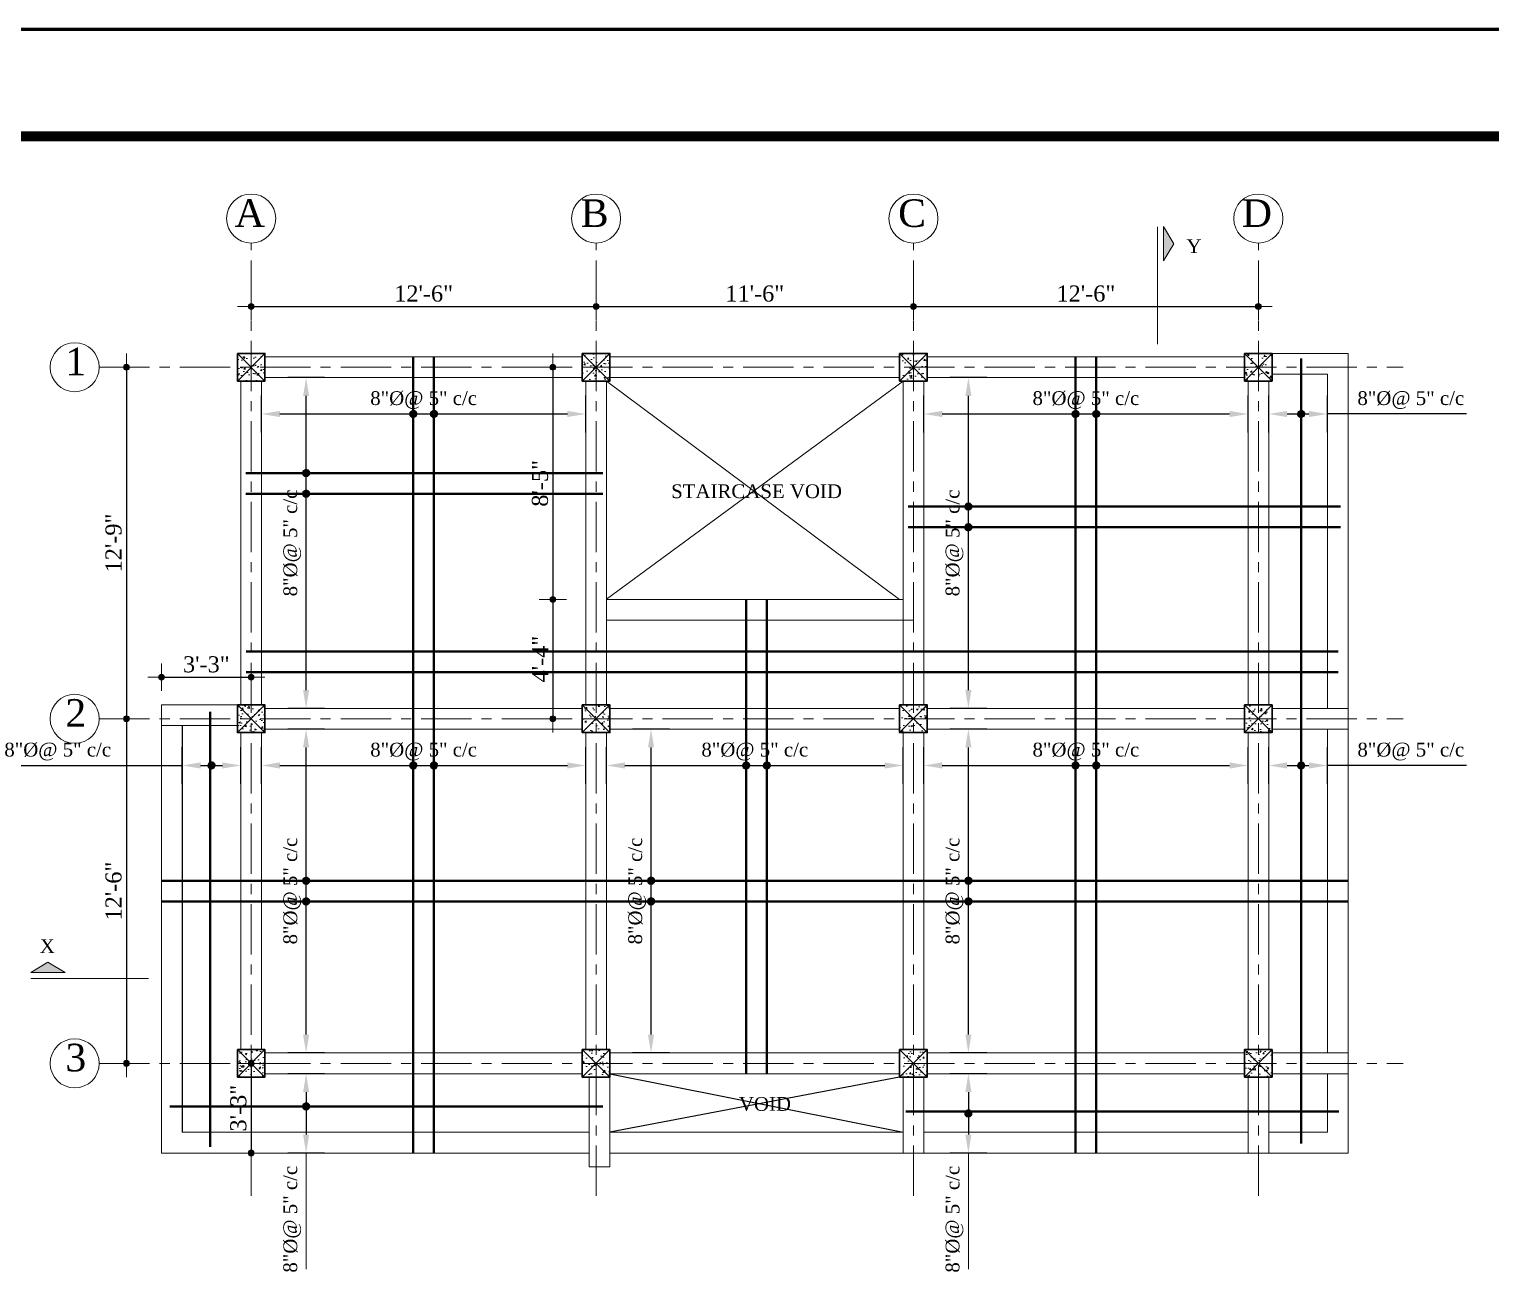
# Model space of a CAD drawing. Header units: inches. Extents: x 897 to 49934, y -34925 to -18564.
# Drawn here: x 25867 to 26502, y -23893 to -23348 of the extents above; entities that cross this region are included whole.
import ezdxf

# ---------------------------------------------------------------- set-up
doc = ezdxf.new("R2010")
doc.units = ezdxf.units.IN
doc.header["$LTSCALE"] = 35
doc.header["$MEASUREMENT"] = 0
doc.header["$PDMODE"] = 34
doc.linetypes.add('CENTERX2', pattern=[4, 2.5, -0.5, 0.5, -0.5])
doc.linetypes.add('DASHDOTX2', pattern=[2, 1, -0.5, 0, -0.5])
for name, color, linetype, lineweight in [('SES- Door&Window', 21, 'Continuous', 15), ('SES-CENTRE', 8, 'DASHDOTX2', 13), ('SES-DIMENSION', 142, 'Continuous', 13), ('SES-Excavation Line', 1, 'Continuous', 30), ('SES-HACTH', 8, 'Continuous', 13), ('SES-REBARS', 1, 'Continuous', 40), ('SES-SHEETS', 7, 'Continuous', 60), ('SES-SLAB OUTLINE', 4, 'Continuous', 18), ('SES-Staircase', 134, 'Continuous', 13), ('SES-TEXT', 3, 'Continuous', 20), ('SES-Wall Plan', 6, 'Continuous', 30)]:
    doc.layers.add(name, color=color, linetype=linetype, lineweight=lineweight)
doc.styles.add('7 INCH', font='times.ttf', dxfattribs={"height": 7})
doc.styles.add('SES-ARAIL', font='times.ttf', dxfattribs={"height": 6})
doc.dimstyles.new('1.8 str', dxfattribs={"dimscale": 0, "dimtxt": 6, "dimasz": 1, "dimexe": 2, "dimexo": 9, "dimgap": 2, "dimtad": 1, "dimdec": 0, "dimzin": 3, "dimdsep": 46, "dimlunit": 4, "dimtxsty": 'SES-ARAIL', "dimblk": 'DIM', "dimcen": 3, "dimdle": 3, "dimse1": 1, "dimse2": 1, "dimclrd": 256, "dimclre": 256, "dimclrt": 7, "dimadec": 1, "dimazin": 2, "dimtfac": 1, "dimtdec": 0, "dimtofl": 0, "dimtmove": 2, "dimatfit": 3, "dimldrblk": 'DSAFSADF', "dimfxl": 2, "dimfrac": 2, "dimtolj": 2, "dimtzin": 0, "dimarcsym": 0})
doc.dimstyles.new('7 INCH', dxfattribs={"dimscale": 0, "dimtxt": 7, "dimasz": 1, "dimexe": 2, "dimexo": 9, "dimgap": 2, "dimtad": 1, "dimdec": 0, "dimzin": 3, "dimdsep": 46, "dimlunit": 4, "dimtxsty": '7 INCH', "dimblk": 'DIM', "dimcen": 3, "dimdle": 3, "dimse1": 1, "dimse2": 1, "dimclrd": 256, "dimclre": 256, "dimclrt": 7, "dimadec": 1, "dimazin": 2, "dimtfac": 1, "dimtdec": 0, "dimtix": 1, "dimtofl": 0, "dimtmove": 2, "dimatfit": 3, "dimldrblk": 'ARW', "dimfxl": 2, "dimfrac": 2, "dimtolj": 2, "dimtzin": 0, "dimarcsym": 0})

# ---------------------------------------------------------------- blocks, each defined once
blk = doc.blocks.new('s1')
at = {"layer": 'SES-SHEETS', "color": 8}
blk.add_lwpolyline([(14202.23, -12888.64), (17370.23, -12888.64), (17370.23, -15126.64), (14202.23, -15126.64)], close=True, dxfattribs=at)
at = {"layer": 'SES-SHEETS'}
for points in [[(14295.23, -12933.64), (17325.23, -12933.64), (17325.23, -15081.64), (14295.23, -15081.64)], [(14296.23, -12934.64), (17324.23, -12934.64), (17324.23, -15080.64), (14296.23, -15080.64)], [(14297.23, -12935.64), (17323.23, -12935.64), (17323.23, -15079.64), (14297.23, -15079.64)], [(14298.23, -12936.64), (17322.23, -12936.64), (17322.23, -15078.64), (14298.23, -15078.64)]]:
    blk.add_lwpolyline(points, close=True, dxfattribs=at)
blk = doc.blocks.new('c11')
at = {"layer": 'SES-HACTH', "linetype": 'ByBlock'}
h = blk.add_hatch(dxfattribs=at)
h.set_pattern_fill('AR-CONC', color=256)
h.set_pattern_definition([(50, (-20422.33, 19414.4167), (7.1726018, -0.6275213), [0.75, -8.25]), (355, (-20422.33, 19414.417), (-1.3875133, 7.5219213), [0.6, -6.6]), (100.451444, (-20421.732, 19414.3644), (5.7850885, 6.8943999), [0.637402, -7.0114211]), (46.1842, (-20422.33, 19416.417), (10.6724133, -1.6551928), [1.125, -12.375]), (96.635635, (-20421.441, 19416.279), (9.3466195, 9.741186), [0.9561034, -10.5171376]), (351.184164, (-20422.33, 19416.417), (9.3466195, 9.741186), [0.9, -9.9]), (21, (-20421.33, 19415.9167), (5.9690705, -4.0261889), [0.75, -8.25]), (326, (-20421.33, 19415.917), (2.4331533, 7.2515005), [0.6, -6.6]), (71.451445, (-20420.8325, 19415.581), (8.4022238, 3.2253115), [0.6374019, -7.0114211]), (37.5, (-20422.33, 19414.4167), (0.12159855, 3.32893854), [0, -6.52, 0, -6.7, 0, -6.625]), (7.5, (-20422.33, 19414.4167), (2.63069537, 3.9441171), [0, -3.82, 0, -6.37, 0, -2.525]), (327.5, (-20424.56, 19414.4167), (5.33822436, -0.22554872), [0, -2.5, 0, -7.8, 0, -10.35]), (317.5, (-20425.56, 19414.4167), (5.8318617, 1.0010498), [0, -3.25, 0, -5.18, 0, -7.35])])
h.paths.add_polyline_path([(-6, 6), (-6, -6), (6, -6), (6, 6)])
for p, q in [((-6, 6), (6, -6)), ((6, 6), (-6, -6))]:
    blk.add_line(p, q, dxfattribs=at)
at = {"layer": 'SES-Wall Plan', "linetype": 'ByBlock'}
blk.add_lwpolyline([(-6, 6), (6, 6), (6, -6), (-6, -6)], close=True, dxfattribs=at)
blk = doc.blocks.new('grid')
at = {"layer": 'SES-CENTRE', "color": 8, "linetype": 'CENTERX2', "ltscale": 0.25}
for p, q in [((19012.97, -23226.42), (19012.97, -22812.03)), ((19162.97, -23226.42), (19162.97, -22812.03)), ((19300.97, -23226.42), (19300.97, -22812.03)), ((19450.97, -23226.42), (19450.97, -22812.03)), ((18946.91, -22866.03), (19513.94, -22866.03)), ((18946.91, -23018.92), (19513.94, -23018.92)), ((18946.91, -23168.81), (19513.94, -23168.81))]:
    blk.add_line(p, q, dxfattribs=at)
at = {"layer": 'SES-DIMENSION'}
for centre in [(19012.97, -22801.35), (19162.97, -22801.35), (19300.97, -22801.35), (19450.97, -22801.35), (18936.23, -22866.03), (18936.23, -23018.92), (18936.23, -23168.81)]:
    blk.add_circle(centre, 10.68, dxfattribs=at)
at = {"layer": 'SES-REBARS', "linetype": 'ByBlock'}
for p in [(19012.97, -22866.03), (19162.97, -22866.03), (19300.97, -22866.03), (19450.97, -22866.03), (19012.97, -23018.92), (19162.97, -23018.92), (19300.97, -23018.92), (19450.97, -23018.92), (19012.97, -23168.81), (19162.97, -23168.81), (19300.97, -23168.81), (19450.97, -23168.81)]:
    blk.add_blockref('c11', p, dxfattribs=at)
at = {"layer": 'SES-TEXT', "lineweight": 30, "char_height": 12, "width": 17.5966, "attachment_point": 2, "style": 'SES-ARAIL'}
for s, insert in [('A', (19012.36, -22792.99)), ('B', (19162.36, -22792.99)), ('C', (19300.36, -22792.99)), ('D', (19450.36, -22792.99)), ('1', (18936.7, -22857.49)), ('2', (18936.7, -23010.38)), ('3', (18936.7, -23160.28))]:
    blk.add_mtext(s, dxfattribs=dict(at, insert=insert))
blk = doc.blocks.new('DIM')
at = {"layer": 'SES-DIMENSION'}
h = blk.add_hatch(color=256, dxfattribs=at)
h.paths.add_polyline_path([(0, 1.28), (0, 0), (1.28, 0, 0.414214)])
h.paths.add_polyline_path([(1.28, 0), (0, 0), (0, -1.28, 0.414214)])
h.paths.add_polyline_path([(0, 0), (-1.28, 0, 0.414214), (0, -1.28)])
h.paths.add_polyline_path([(0, 1.28, 0.414214), (-1.28, 0), (0, 0)])
for p, q in [((-6, 0), (6, 0)), ((0, 6), (0, -6))]:
    blk.add_line(p, q, dxfattribs=at)
blk.add_circle((0, 0), 1.28, dxfattribs=at)
blk = doc.blocks.new('*D548')
at = {"layer": 'Defpoints', "color": 0, "linetype": 'ByBlock', "transparency": 16777216}
for p in [(26113.13, -23468.97), (25963.13, -23489.43), (26113.13, -23489.43)]:
    blk.add_point(p, dxfattribs=at)
at = {"layer": 'SES-DIMENSION', "linetype": 'ByBlock', "lineweight": -2, "transparency": 16777216}
blk.add_line((25964.13, -23468.97), (26112.13, -23468.97), dxfattribs=at)
at = {"layer": 'SES-DIMENSION', "linetype": 'ByBlock', "lineweight": -2, "transparency": 16777216, "rotation": 180}
blk.add_blockref('DIM', (25963.13, -23468.97), dxfattribs=at)
at = {"layer": 'SES-DIMENSION', "linetype": 'ByBlock', "lineweight": -2, "transparency": 16777216}
blk.add_blockref('DIM', (26113.13, -23468.97), dxfattribs=at)
at = {"layer": 'SES-DIMENSION', "color": 7, "linetype": 'ByBlock', "transparency": 16777216, "insert": (26038.13, -23463.41), "char_height": 7, "attachment_point": 5, "style": '7 INCH'}
blk.add_mtext('\\A2;12\'-6"', dxfattribs=at)
blk = doc.blocks.new('ARW')
at = {"layer": 'SES-DIMENSION'}
blk.add_lwpolyline([(10, 0, 0, 6, 0), (0, 0, 0, 0, 0), (10, 0, 0, 0, 0)], format="xyseb", dxfattribs=at)
blk = doc.blocks.new('*D549')
at = {"layer": 'Defpoints', "color": 0, "linetype": 'ByBlock', "transparency": 16777216}
for p in [(26251.13, -23468.97), (26113.13, -23489.43), (26251.13, -23489.43)]:
    blk.add_point(p, dxfattribs=at)
at = {"layer": 'SES-DIMENSION', "linetype": 'ByBlock', "lineweight": -2, "transparency": 16777216}
blk.add_line((26114.13, -23468.97), (26250.13, -23468.97), dxfattribs=at)
at = {"layer": 'SES-DIMENSION', "linetype": 'ByBlock', "lineweight": -2, "transparency": 16777216, "rotation": 180}
blk.add_blockref('DIM', (26113.13, -23468.97), dxfattribs=at)
at = {"layer": 'SES-DIMENSION', "linetype": 'ByBlock', "lineweight": -2, "transparency": 16777216}
blk.add_blockref('DIM', (26251.13, -23468.97), dxfattribs=at)
at = {"layer": 'SES-DIMENSION', "color": 7, "linetype": 'ByBlock', "transparency": 16777216, "insert": (26182.13, -23463.41), "char_height": 7, "attachment_point": 5, "style": '7 INCH'}
blk.add_mtext('\\A2;11\'-6"', dxfattribs=at)
blk = doc.blocks.new('*D550')
at = {"layer": 'Defpoints', "color": 0, "linetype": 'ByBlock', "transparency": 16777216}
for p in [(26401.13, -23468.97), (26251.13, -23489.43), (26401.13, -23489.43)]:
    blk.add_point(p, dxfattribs=at)
at = {"layer": 'SES-DIMENSION', "linetype": 'ByBlock', "lineweight": -2, "transparency": 16777216}
blk.add_line((26252.13, -23468.97), (26400.13, -23468.97), dxfattribs=at)
at = {"layer": 'SES-DIMENSION', "linetype": 'ByBlock', "lineweight": -2, "transparency": 16777216, "rotation": 180}
blk.add_blockref('DIM', (26251.13, -23468.97), dxfattribs=at)
at = {"layer": 'SES-DIMENSION', "linetype": 'ByBlock', "lineweight": -2, "transparency": 16777216}
blk.add_blockref('DIM', (26401.13, -23468.97), dxfattribs=at)
at = {"layer": 'SES-DIMENSION', "color": 7, "linetype": 'ByBlock', "transparency": 16777216, "insert": (26326.13, -23463.41), "char_height": 7, "attachment_point": 5, "style": '7 INCH'}
blk.add_mtext('\\A2;12\'-6"', dxfattribs=at)
blk = doc.blocks.new('*D551')
at = {"layer": 'Defpoints', "color": 0, "linetype": 'ByBlock', "transparency": 16777216}
for p in [(26401.13, -23495.43), (25908.87, -23648.32), (26401.13, -23648.32)]:
    blk.add_point(p, dxfattribs=at)
at = {"layer": 'SES-DIMENSION', "linetype": 'ByBlock', "lineweight": -2, "transparency": 16777216}
blk.add_line((25908.87, -23496.43), (25908.87, -23647.32), dxfattribs=at)
for p, rotation in [((25908.87, -23495.43), 90), ((25908.87, -23648.32), 270)]:
    blk.add_blockref('DIM', p, dxfattribs=dict(at, rotation=rotation))
at = {"layer": 'SES-DIMENSION', "color": 7, "linetype": 'ByBlock', "transparency": 16777216, "insert": (25903.3, -23571.87), "char_height": 7, "attachment_point": 5, "rotation": 90, "style": '7 INCH'}
blk.add_mtext('\\A2;12\'-9"', dxfattribs=at)
blk = doc.blocks.new('*D552')
at = {"layer": 'Defpoints', "color": 0, "linetype": 'ByBlock', "transparency": 16777216}
for p in [(26401.13, -23648.32), (25908.87, -23798.21), (25957.13, -23798.21)]:
    blk.add_point(p, dxfattribs=at)
at = {"layer": 'SES-DIMENSION', "linetype": 'ByBlock', "lineweight": -2, "transparency": 16777216}
blk.add_line((25908.87, -23649.32), (25908.87, -23797.21), dxfattribs=at)
for p, rotation in [((25908.87, -23648.32), 90), ((25908.87, -23798.21), 270)]:
    blk.add_blockref('DIM', p, dxfattribs=dict(at, rotation=rotation))
at = {"layer": 'SES-DIMENSION', "color": 7, "linetype": 'ByBlock', "transparency": 16777216, "insert": (25903.31, -23723.27), "char_height": 7, "attachment_point": 5, "rotation": 90, "style": '7 INCH'}
blk.add_mtext('\\A2;12\'-6"', dxfattribs=at)
blk = doc.blocks.new('*D553')
at = {"layer": 'Defpoints', "color": 0, "linetype": 'ByBlock', "transparency": 16777216}
for p in [(26119.13, -23495.43), (26094.31, -23596.43), (26119.13, -23596.43)]:
    blk.add_point(p, dxfattribs=at)
at = {"layer": 'SES-DIMENSION', "linetype": 'ByBlock', "lineweight": -2, "transparency": 16777216}
blk.add_line((26094.31, -23496.43), (26094.31, -23595.43), dxfattribs=at)
for p, rotation in [((26094.31, -23495.43), 90), ((26094.31, -23596.43), 270)]:
    blk.add_blockref('DIM', p, dxfattribs=dict(at, rotation=rotation))
at = {"layer": 'SES-DIMENSION', "color": 7, "linetype": 'ByBlock', "transparency": 16777216, "insert": (26088.75, -23545.93), "char_height": 7, "attachment_point": 5, "rotation": 90, "style": '7 INCH'}
blk.add_mtext('\\A2;8\'-5"', dxfattribs=at)
blk = doc.blocks.new('*D554')
at = {"layer": 'Defpoints', "color": 0, "linetype": 'ByBlock', "transparency": 16777216}
for p in [(26119.13, -23596.43), (26094.31, -23648.32), (26107.13, -23648.32)]:
    blk.add_point(p, dxfattribs=at)
at = {"layer": 'SES-DIMENSION', "linetype": 'ByBlock', "lineweight": -2, "transparency": 16777216}
blk.add_line((26094.31, -23597.43), (26094.31, -23647.32), dxfattribs=at)
for p, rotation in [((26094.31, -23596.43), 90), ((26094.31, -23648.32), 270)]:
    blk.add_blockref('DIM', p, dxfattribs=dict(at, rotation=rotation))
at = {"layer": 'SES-DIMENSION', "color": 7, "linetype": 'ByBlock', "transparency": 16777216, "insert": (26088.81, -23622.37), "char_height": 7, "attachment_point": 5, "rotation": 90, "style": '7 INCH'}
blk.add_mtext('\\A2;4\'-4"', dxfattribs=at)
blk = doc.blocks.new('*D555')
at = {"layer": 'Defpoints', "color": 0, "linetype": 'ByBlock', "transparency": 16777216}
for p in [(25963.13, -23630.24), (25924.13, -23642.32), (25963.13, -23642.32)]:
    blk.add_point(p, dxfattribs=at)
at = {"layer": 'SES-DIMENSION', "linetype": 'ByBlock', "lineweight": -2, "transparency": 16777216}
blk.add_line((25925.13, -23630.24), (25962.13, -23630.24), dxfattribs=at)
at = {"layer": 'SES-DIMENSION', "linetype": 'ByBlock', "lineweight": -2, "transparency": 16777216, "rotation": 180}
blk.add_blockref('DIM', (25924.13, -23630.24), dxfattribs=at)
at = {"layer": 'SES-DIMENSION', "linetype": 'ByBlock', "lineweight": -2, "transparency": 16777216}
blk.add_blockref('DIM', (25963.13, -23630.24), dxfattribs=at)
at = {"layer": 'SES-DIMENSION', "color": 7, "linetype": 'ByBlock', "transparency": 16777216, "insert": (25943.63, -23624.68), "char_height": 7, "attachment_point": 5, "style": '7 INCH'}
blk.add_mtext('\\A2;3\'-3"', dxfattribs=at)
blk = doc.blocks.new('*D556')
at = {"layer": 'Defpoints', "color": 0, "linetype": 'ByBlock', "transparency": 16777216}
for p in [(25957.13, -23798.21), (25957.13, -23837.21), (25963.13, -23837.21)]:
    blk.add_point(p, dxfattribs=at)
at = {"layer": 'SES-DIMENSION', "linetype": 'ByBlock', "lineweight": -2, "transparency": 16777216}
blk.add_line((25963.13, -23799.21), (25963.13, -23836.21), dxfattribs=at)
for p, rotation in [((25963.13, -23798.21), 90), ((25963.13, -23837.21), 270)]:
    blk.add_blockref('DIM', p, dxfattribs=dict(at, rotation=rotation))
at = {"layer": 'SES-DIMENSION', "color": 7, "linetype": 'ByBlock', "transparency": 16777216, "insert": (25957.57, -23817.71), "char_height": 7, "attachment_point": 5, "rotation": 90, "style": '7 INCH'}
blk.add_mtext('\\A2;3\'-3"', dxfattribs=at)
blk = doc.blocks.new('*D557')
at = {"layer": 'Defpoints', "color": 0, "ltscale": 10, "transparency": 16777216}
for p in [(25987.03, -23499.93), (26033.61, -23499.93), (26033.61, -23643.82)]:
    blk.add_point(p, dxfattribs=at)
at = {"layer": 'SES-DIMENSION', "lineweight": -2, "ltscale": 10, "transparency": 16777216}
for p, q in [((25995.03, -23499.93), (25979.03, -23499.93)), ((25987.03, -23635.82), (25987.03, -23507.93)), ((25995.03, -23643.82), (25979.03, -23643.82))]:
    blk.add_line(p, q, dxfattribs=at)
at = {"layer": 'SES-DIMENSION', "ltscale": 10, "transparency": 16777216}
for points in [[(25985.69, -23507.93), (25988.36, -23507.93), (25987.03, -23499.93)], [(25985.69, -23635.82), (25988.36, -23635.82), (25987.03, -23643.82)]]:
    blk.add_solid(points, dxfattribs=at)
at = {"layer": 'SES-DIMENSION', "color": 7, "ltscale": 10, "transparency": 16777216, "insert": (25981, -23571.87), "char_height": 6, "attachment_point": 5, "rotation": 90, "style": 'SES-ARAIL'}
blk.add_mtext('\\A2;8"%%C@ 5" c/c', dxfattribs=at)
blk = doc.blocks.new('DSAFSADF')
at = {"layer": 'SES-DIMENSION'}
blk.add_lwpolyline([(-0.5, 0, 0, 3, 0), (-5.5, 0, 0, 0, 0), (-0.5, 0, 0, 0, 0)], format="xyseb", dxfattribs=at)
blk = doc.blocks.new('*D558')
at = {"layer": 'Defpoints', "color": 0, "ltscale": 10, "transparency": 16777216}
for p in [(26108.63, -23515.76), (25967.63, -23541.44), (26108.63, -23541.44)]:
    blk.add_point(p, dxfattribs=at)
at = {"layer": 'SES-DIMENSION', "lineweight": -2, "ltscale": 10, "transparency": 16777216}
for p, q in [((25967.63, -23523.76), (25967.63, -23507.76)), ((26108.63, -23523.76), (26108.63, -23507.76)), ((25975.63, -23515.76), (26100.63, -23515.76))]:
    blk.add_line(p, q, dxfattribs=at)
at = {"layer": 'SES-DIMENSION', "ltscale": 10, "transparency": 16777216}
for points in [[(25975.63, -23514.42), (25975.63, -23517.09), (25967.63, -23515.76)], [(26100.63, -23514.42), (26100.63, -23517.09), (26108.63, -23515.76)]]:
    blk.add_solid(points, dxfattribs=at)
at = {"layer": 'SES-DIMENSION', "color": 7, "ltscale": 10, "transparency": 16777216, "insert": (26038.13, -23509.73), "char_height": 6, "attachment_point": 5, "style": 'SES-ARAIL'}
blk.add_mtext('\\A2;8"%%C@ 5" c/c', dxfattribs=at)
blk = doc.blocks.new('*D559')
at = {"layer": 'Defpoints', "color": 0, "ltscale": 10, "transparency": 16777216}
for p in [(25987.03, -23652.82), (26033.61, -23652.82), (26033.61, -23793.71)]:
    blk.add_point(p, dxfattribs=at)
at = {"layer": 'SES-DIMENSION', "lineweight": -2, "ltscale": 10, "transparency": 16777216}
for p, q in [((25995.03, -23652.82), (25979.03, -23652.82)), ((25987.03, -23785.71), (25987.03, -23660.82)), ((25995.03, -23793.71), (25979.03, -23793.71))]:
    blk.add_line(p, q, dxfattribs=at)
at = {"layer": 'SES-DIMENSION', "ltscale": 10, "transparency": 16777216}
for points in [[(25985.69, -23660.82), (25988.36, -23660.82), (25987.03, -23652.82)], [(25985.69, -23785.71), (25988.36, -23785.71), (25987.03, -23793.71)]]:
    blk.add_solid(points, dxfattribs=at)
at = {"layer": 'SES-DIMENSION', "color": 7, "ltscale": 10, "transparency": 16777216, "insert": (25981, -23723.27), "char_height": 6, "attachment_point": 5, "rotation": 90, "style": 'SES-ARAIL'}
blk.add_mtext('\\A2;8"%%C@ 5" c/c', dxfattribs=at)
blk = doc.blocks.new('*D560')
at = {"layer": 'Defpoints', "color": 0, "ltscale": 10, "transparency": 16777216}
for p in [(26108.63, -23668.65), (25967.63, -23694.33), (26108.63, -23694.33)]:
    blk.add_point(p, dxfattribs=at)
at = {"layer": 'SES-DIMENSION', "lineweight": -2, "ltscale": 10, "transparency": 16777216}
for p, q in [((25967.63, -23676.65), (25967.63, -23660.65)), ((26108.63, -23676.65), (26108.63, -23660.65)), ((25975.63, -23668.65), (26100.63, -23668.65))]:
    blk.add_line(p, q, dxfattribs=at)
at = {"layer": 'SES-DIMENSION', "ltscale": 10, "transparency": 16777216}
for points in [[(25975.63, -23667.32), (25975.63, -23669.98), (25967.63, -23668.65)], [(26100.63, -23667.32), (26100.63, -23669.98), (26108.63, -23668.65)]]:
    blk.add_solid(points, dxfattribs=at)
at = {"layer": 'SES-DIMENSION', "color": 7, "ltscale": 10, "transparency": 16777216, "insert": (26038.13, -23662.62), "char_height": 6, "attachment_point": 5, "style": 'SES-ARAIL'}
blk.add_mtext('\\A2;8"%%C@ 5" c/c', dxfattribs=at)
blk = doc.blocks.new('*D561')
at = {"layer": 'Defpoints', "color": 0, "ltscale": 10, "transparency": 16777216}
for p in [(26137.03, -23652.82), (26183.61, -23652.82), (26183.61, -23793.71)]:
    blk.add_point(p, dxfattribs=at)
at = {"layer": 'SES-DIMENSION', "lineweight": -2, "ltscale": 10, "transparency": 16777216}
for p, q in [((26145.03, -23652.82), (26129.03, -23652.82)), ((26137.03, -23785.71), (26137.03, -23660.82)), ((26145.03, -23793.71), (26129.03, -23793.71))]:
    blk.add_line(p, q, dxfattribs=at)
at = {"layer": 'SES-DIMENSION', "ltscale": 10, "transparency": 16777216}
for points in [[(26135.69, -23660.82), (26138.36, -23660.82), (26137.03, -23652.82)], [(26135.69, -23785.71), (26138.36, -23785.71), (26137.03, -23793.71)]]:
    blk.add_solid(points, dxfattribs=at)
at = {"layer": 'SES-DIMENSION', "color": 7, "ltscale": 10, "transparency": 16777216, "insert": (26131, -23723.27), "char_height": 6, "attachment_point": 5, "rotation": 90, "style": 'SES-ARAIL'}
blk.add_mtext('\\A2;8"%%C@ 5" c/c', dxfattribs=at)
blk = doc.blocks.new('*D562')
at = {"layer": 'Defpoints', "color": 0, "ltscale": 10, "transparency": 16777216}
for p in [(26246.63, -23668.65), (26117.63, -23694.33), (26246.63, -23694.33)]:
    blk.add_point(p, dxfattribs=at)
at = {"layer": 'SES-DIMENSION', "lineweight": -2, "ltscale": 10, "transparency": 16777216}
for p, q in [((26117.63, -23676.65), (26117.63, -23660.65)), ((26246.63, -23676.65), (26246.63, -23660.65)), ((26125.63, -23668.65), (26238.63, -23668.65))]:
    blk.add_line(p, q, dxfattribs=at)
at = {"layer": 'SES-DIMENSION', "ltscale": 10, "transparency": 16777216}
for points in [[(26125.63, -23667.32), (26125.63, -23669.98), (26117.63, -23668.65)], [(26238.63, -23667.32), (26238.63, -23669.98), (26246.63, -23668.65)]]:
    blk.add_solid(points, dxfattribs=at)
at = {"layer": 'SES-DIMENSION', "color": 7, "ltscale": 10, "transparency": 16777216, "insert": (26182.13, -23662.62), "char_height": 6, "attachment_point": 5, "style": 'SES-ARAIL'}
blk.add_mtext('\\A2;8"%%C@ 5" c/c', dxfattribs=at)
blk = doc.blocks.new('*D563')
at = {"layer": 'Defpoints', "color": 0, "ltscale": 10, "transparency": 16777216}
for p in [(26275.03, -23652.82), (26321.61, -23652.82), (26321.63, -23793.71)]:
    blk.add_point(p, dxfattribs=at)
at = {"layer": 'SES-DIMENSION', "lineweight": -2, "ltscale": 10, "transparency": 16777216}
for p, q in [((26283.03, -23652.82), (26267.03, -23652.82)), ((26275.03, -23785.71), (26275.03, -23660.82)), ((26283.03, -23793.71), (26267.03, -23793.71))]:
    blk.add_line(p, q, dxfattribs=at)
at = {"layer": 'SES-DIMENSION', "ltscale": 10, "transparency": 16777216}
for points in [[(26273.69, -23660.82), (26276.36, -23660.82), (26275.03, -23652.82)], [(26273.69, -23785.71), (26276.36, -23785.71), (26275.03, -23793.71)]]:
    blk.add_solid(points, dxfattribs=at)
at = {"layer": 'SES-DIMENSION', "color": 7, "ltscale": 10, "transparency": 16777216, "insert": (26269, -23723.27), "char_height": 6, "attachment_point": 5, "rotation": 90, "style": 'SES-ARAIL'}
blk.add_mtext('\\A2;8"%%C@ 5" c/c', dxfattribs=at)
blk = doc.blocks.new('*D564')
at = {"layer": 'Defpoints', "color": 0, "ltscale": 10, "transparency": 16777216}
for p in [(26396.63, -23668.65), (26255.63, -23694.33), (26396.63, -23694.33)]:
    blk.add_point(p, dxfattribs=at)
at = {"layer": 'SES-DIMENSION', "lineweight": -2, "ltscale": 10, "transparency": 16777216}
for p, q in [((26255.63, -23676.65), (26255.63, -23660.65)), ((26396.63, -23676.65), (26396.63, -23660.65)), ((26263.63, -23668.65), (26388.63, -23668.65))]:
    blk.add_line(p, q, dxfattribs=at)
at = {"layer": 'SES-DIMENSION', "ltscale": 10, "transparency": 16777216}
for points in [[(26263.63, -23667.32), (26263.63, -23669.98), (26255.63, -23668.65)], [(26388.63, -23667.32), (26388.63, -23669.98), (26396.63, -23668.65)]]:
    blk.add_solid(points, dxfattribs=at)
at = {"layer": 'SES-DIMENSION', "color": 7, "ltscale": 10, "transparency": 16777216, "insert": (26326.13, -23662.62), "char_height": 6, "attachment_point": 5, "style": 'SES-ARAIL'}
blk.add_mtext('\\A2;8"%%C@ 5" c/c', dxfattribs=at)
blk = doc.blocks.new('*D565')
at = {"layer": 'Defpoints', "color": 0, "ltscale": 10, "transparency": 16777216}
for p in [(26275.03, -23499.93), (26321.61, -23499.93), (26321.61, -23643.82)]:
    blk.add_point(p, dxfattribs=at)
at = {"layer": 'SES-DIMENSION', "lineweight": -2, "ltscale": 10, "transparency": 16777216}
for p, q in [((26283.03, -23499.93), (26267.03, -23499.93)), ((26275.03, -23635.82), (26275.03, -23507.93)), ((26283.03, -23643.82), (26267.03, -23643.82))]:
    blk.add_line(p, q, dxfattribs=at)
at = {"layer": 'SES-DIMENSION', "ltscale": 10, "transparency": 16777216}
for points in [[(26273.69, -23507.93), (26276.36, -23507.93), (26275.03, -23499.93)], [(26273.69, -23635.82), (26276.36, -23635.82), (26275.03, -23643.82)]]:
    blk.add_solid(points, dxfattribs=at)
at = {"layer": 'SES-DIMENSION', "color": 7, "ltscale": 10, "transparency": 16777216, "insert": (26269, -23571.87), "char_height": 6, "attachment_point": 5, "rotation": 90, "style": 'SES-ARAIL'}
blk.add_mtext('\\A2;8"%%C@ 5" c/c', dxfattribs=at)
blk = doc.blocks.new('*D566')
at = {"layer": 'Defpoints', "color": 0, "ltscale": 10, "transparency": 16777216}
for p in [(26396.63, -23515.76), (26255.63, -23541.44), (26396.63, -23541.44)]:
    blk.add_point(p, dxfattribs=at)
at = {"layer": 'SES-DIMENSION', "lineweight": -2, "ltscale": 10, "transparency": 16777216}
for p, q in [((26255.63, -23523.76), (26255.63, -23507.76)), ((26396.63, -23523.76), (26396.63, -23507.76)), ((26263.63, -23515.76), (26388.63, -23515.76))]:
    blk.add_line(p, q, dxfattribs=at)
at = {"layer": 'SES-DIMENSION', "ltscale": 10, "transparency": 16777216}
for points in [[(26263.63, -23514.42), (26263.63, -23517.09), (26255.63, -23515.76)], [(26388.63, -23514.42), (26388.63, -23517.09), (26396.63, -23515.76)]]:
    blk.add_solid(points, dxfattribs=at)
at = {"layer": 'SES-DIMENSION', "color": 7, "ltscale": 10, "transparency": 16777216, "insert": (26326.13, -23509.73), "char_height": 6, "attachment_point": 5, "style": 'SES-ARAIL'}
blk.add_mtext('\\A2;8"%%C@ 5" c/c', dxfattribs=at)
blk = doc.blocks.new('*D567')
at = {"layer": 'Defpoints', "color": 0, "ltscale": 10, "transparency": 16777216}
for p in [(25958.63, -23668.65), (25933.13, -23727.77), (25958.63, -23727.77)]:
    blk.add_point(p, dxfattribs=at)
at = {"layer": 'SES-DIMENSION', "lineweight": -2, "ltscale": 10, "transparency": 16777216}
for p, q in [((25933.13, -23676.65), (25933.13, -23660.65)), ((25958.63, -23676.65), (25958.63, -23660.65)), ((25854.71, -23668.65), (25933.13, -23668.65)), ((25941.13, -23668.65), (25950.63, -23668.65))]:
    blk.add_line(p, q, dxfattribs=at)
at = {"layer": 'SES-DIMENSION', "ltscale": 10, "transparency": 16777216}
for points in [[(25941.13, -23667.32), (25941.13, -23669.98), (25933.13, -23668.65)], [(25950.63, -23667.32), (25950.63, -23669.98), (25958.63, -23668.65)]]:
    blk.add_solid(points, dxfattribs=at)
at = {"layer": 'SES-DIMENSION', "color": 7, "ltscale": 10, "transparency": 16777216, "insert": (25879, -23662.62), "char_height": 6, "attachment_point": 5, "style": 'SES-ARAIL'}
blk.add_mtext('\\A2;8"%%C@ 5" c/c', dxfattribs=at)
blk = doc.blocks.new('*D568')
at = {"layer": 'Defpoints', "color": 0, "ltscale": 10, "transparency": 16777216}
for p in [(26033.63, -23802.71), (25987.03, -23837.21), (26033.63, -23837.21)]:
    blk.add_point(p, dxfattribs=at)
at = {"layer": 'SES-DIMENSION', "lineweight": -2, "ltscale": 10, "transparency": 16777216}
for p, q in [((25995.03, -23802.71), (25979.03, -23802.71)), ((25987.03, -23810.71), (25987.03, -23829.21)), ((25995.03, -23837.21), (25979.03, -23837.21))]:
    blk.add_line(p, q, dxfattribs=at)
at = {"layer": 'SES-DIMENSION', "ltscale": 10, "transparency": 16777216}
for points in [[(25985.69, -23810.71), (25988.36, -23810.71), (25987.03, -23802.71)], [(25985.69, -23829.21), (25988.36, -23829.21), (25987.03, -23837.21)]]:
    blk.add_solid(points, dxfattribs=at)
at = {"layer": 'SES-DIMENSION', "color": 7, "ltscale": 10, "transparency": 16777216, "insert": (25981, -23866.02), "char_height": 6, "attachment_point": 5, "rotation": 90, "style": 'SES-ARAIL'}
blk.add_mtext('\\A2;8"%%C@ 5" c/c', dxfattribs=at)
blk = doc.blocks.new('*D569')
at = {"layer": 'Defpoints', "color": 0, "ltscale": 10, "transparency": 16777216}
for p in [(26321.63, -23802.71), (26275.03, -23837.21), (26321.63, -23837.21)]:
    blk.add_point(p, dxfattribs=at)
at = {"layer": 'SES-DIMENSION', "lineweight": -2, "ltscale": 10, "transparency": 16777216}
for p, q in [((26283.03, -23802.71), (26267.03, -23802.71)), ((26275.03, -23810.71), (26275.03, -23829.21)), ((26283.03, -23837.21), (26267.03, -23837.21))]:
    blk.add_line(p, q, dxfattribs=at)
at = {"layer": 'SES-DIMENSION', "ltscale": 10, "transparency": 16777216}
for points in [[(26273.69, -23810.71), (26276.36, -23810.71), (26275.03, -23802.71)], [(26273.69, -23829.21), (26276.36, -23829.21), (26275.03, -23837.21)]]:
    blk.add_solid(points, dxfattribs=at)
at = {"layer": 'SES-DIMENSION', "color": 7, "ltscale": 10, "transparency": 16777216, "insert": (26269, -23866.02), "char_height": 6, "attachment_point": 5, "rotation": 90, "style": 'SES-ARAIL'}
blk.add_mtext('\\A2;8"%%C@ 5" c/c', dxfattribs=at)
blk = doc.blocks.new('*D570')
at = {"layer": 'Defpoints', "color": 0, "ltscale": 10, "transparency": 16777216}
for p in [(26431.13, -23668.65), (26405.63, -23792.21), (26431.13, -23793.71)]:
    blk.add_point(p, dxfattribs=at)
at = {"layer": 'SES-DIMENSION', "lineweight": -2, "ltscale": 10, "transparency": 16777216}
for p, q in [((26405.63, -23676.65), (26405.63, -23660.65)), ((26431.13, -23676.65), (26431.13, -23660.65)), ((26413.63, -23668.65), (26423.13, -23668.65)), ((26491.71, -23668.65), (26431.13, -23668.65))]:
    blk.add_line(p, q, dxfattribs=at)
at = {"layer": 'SES-DIMENSION', "ltscale": 10, "transparency": 16777216}
for points in [[(26413.63, -23667.32), (26413.63, -23669.98), (26405.63, -23668.65)], [(26423.13, -23667.32), (26423.13, -23669.98), (26431.13, -23668.65)]]:
    blk.add_solid(points, dxfattribs=at)
at = {"layer": 'SES-DIMENSION', "color": 7, "ltscale": 10, "transparency": 16777216, "insert": (26467.42, -23662.62), "char_height": 6, "attachment_point": 5, "style": 'SES-ARAIL'}
blk.add_mtext('\\A2;8"%%C@ 5" c/c', dxfattribs=at)
blk = doc.blocks.new('*D571')
at = {"layer": 'Defpoints', "color": 0, "ltscale": 10, "transparency": 16777216}
for p in [(26431.13, -23515.76), (26405.63, -23639.32), (26431.13, -23640.82)]:
    blk.add_point(p, dxfattribs=at)
at = {"layer": 'SES-DIMENSION', "lineweight": -2, "ltscale": 10, "transparency": 16777216}
for p, q in [((26405.63, -23523.76), (26405.63, -23507.76)), ((26431.13, -23523.76), (26431.13, -23507.76)), ((26413.63, -23515.76), (26423.13, -23515.76)), ((26491.71, -23515.76), (26431.13, -23515.76))]:
    blk.add_line(p, q, dxfattribs=at)
at = {"layer": 'SES-DIMENSION', "ltscale": 10, "transparency": 16777216}
for points in [[(26413.63, -23514.42), (26413.63, -23517.09), (26405.63, -23515.76)], [(26423.13, -23514.42), (26423.13, -23517.09), (26431.13, -23515.76)]]:
    blk.add_solid(points, dxfattribs=at)
at = {"layer": 'SES-DIMENSION', "color": 7, "ltscale": 10, "transparency": 16777216, "insert": (26467.42, -23509.73), "char_height": 6, "attachment_point": 5, "style": 'SES-ARAIL'}
blk.add_mtext('\\A2;8"%%C@ 5" c/c', dxfattribs=at)
blk = doc.blocks.new('GFHF')
at = {"layer": 'SES-HACTH'}
h = blk.add_hatch(dxfattribs=at)
h.set_pattern_fill('ANSI31', color=2)
h.paths.add_polyline_path([(20798.9, -1672.63), (20794.72, -1672.63, 1)])
h.paths.add_polyline_path([(20794.72, -1672.63), (20798.9, -1672.63, 1)])
at = {"layer": 'SES-HACTH', "color": 2}
blk.add_circle((20796.81, -1672.63), 2.09, dxfattribs=at)

msp = doc.modelspace()

# ---------------------------------------------------------------- hatches: boundary and pattern name
at = {"layer": 'SES-TEXT'}
for points in [[(26359.82, -23434.2), (26359.82, -23449.21), (26364.44, -23441.7)], [(25867.27, -23758.76), (25882.28, -23758.76), (25874.77, -23754.14)]]:
    msp.add_hatch(color=256, dxfattribs=at).paths.add_polyline_path(points)

# ---------------------------------------------------------------- linework, layer by layer
at = {"linetype": 'ByBlock'}
msp.add_line((25933.13, -23651.32), (25933.13, -23828.21), dxfattribs=at)
for points in [[(26119.13, -23802.71), (26246.63, -23828.21)], [(26245.13, -23804.21), (26119.13, -23828.21)]]:
    msp.add_lwpolyline(points, dxfattribs=at)
at = {"layer": 'SES-DIMENSION', "ltscale": 10}
for p, q in [((26357.28, -23434.3), (26357.28, -23485.39)), ((25867.37, -23761.29), (25918.46, -23761.29))]:
    msp.add_line(p, q, dxfattribs=at)
for points in [[(25987.03, -23837.21), (25987.03, -23887.78)], [(26275.03, -23837.21), (26275.03, -23887.78)]]:
    msp.add_lwpolyline(points, dxfattribs=at)
at = {"layer": 'SES-REBARS'}
for p, q in [((26033.63, -23490.93), (26033.63, -23837.21)), ((26042.63, -23490.93), (26042.63, -23837.21)), ((26321.63, -23490.93), (26321.63, -23837.21)), ((26330.63, -23490.93), (26330.63, -23837.21)), ((25960.85, -23541.44), (26116.06, -23541.44)), ((25960.85, -23550.44), (26116.06, -23550.44)), ((26248.85, -23556.02), (26436.92, -23556.02)), ((26248.85, -23565.02), (26436.92, -23565.02)), ((26178.38, -23596.43), (26178.38, -23802.71)), ((26187.38, -23596.43), (26187.38, -23802.71)), ((25961, -23619.07), (26435.85, -23619.07)), ((25961, -23628.07), (26435.85, -23628.07)), ((25924.13, -23718.77), (26440.13, -23718.77)), ((25924.13, -23727.77), (26440.13, -23727.77))]:
    msp.add_line(p, q, dxfattribs=at)
at = {"layer": 'SES-REBARS', "linetype": 'ByBlock'}
for points in [[(26419.74, -23833.11), (26419.74, -23491.63)], [(25945.25, -23645.29), (25945.25, -23834.58)], [(25927.82, -23816.93), (26116.05, -23816.93)], [(26247.87, -23819.22), (26436.13, -23819.22)]]:
    msp.add_lwpolyline(points, dxfattribs=at)
at = {"layer": 'SES-SLAB OUTLINE'}
for p, q in [((25969.13, -23490.93), (26107.13, -23490.93)), ((26119.13, -23490.93), (26245.13, -23490.93)), ((26257.13, -23490.93), (26395.13, -23490.93)), ((25958.63, -23501.43), (25958.63, -23642.32)), ((25967.63, -23501.43), (25967.63, -23642.32)), ((25969.13, -23499.93), (26107.13, -23499.93)), ((26108.63, -23501.43), (26108.63, -23642.32)), ((26117.63, -23501.43), (26117.63, -23642.32)), ((26119.13, -23499.93), (26245.13, -23499.93)), ((26246.63, -23501.43), (26246.63, -23642.32)), ((26255.63, -23501.43), (26255.63, -23642.32)), ((26257.13, -23499.93), (26395.13, -23499.93)), ((26396.63, -23501.43), (26396.63, -23642.32)), ((26405.63, -23501.43), (26405.63, -23642.32)), ((25969.13, -23643.82), (26107.13, -23643.82)), ((26119.13, -23643.82), (26245.13, -23643.82)), ((26257.13, -23643.82), (26395.13, -23643.82)), ((26407.13, -23643.82), (26440.13, -23643.82)), ((25958.63, -23654.32), (25958.63, -23792.21)), ((25967.63, -23654.32), (25967.63, -23792.21)), ((25969.13, -23652.82), (26107.13, -23652.82)), ((26108.63, -23654.32), (26108.63, -23792.21)), ((26117.63, -23654.32), (26117.63, -23792.21)), ((26119.13, -23652.82), (26245.13, -23652.82)), ((26246.63, -23654.32), (26246.63, -23792.21)), ((26255.63, -23654.32), (26255.63, -23792.21)), ((26257.13, -23652.82), (26395.13, -23652.82)), ((26396.63, -23654.32), (26396.63, -23792.21)), ((26405.63, -23654.32), (26405.63, -23792.21)), ((26407.13, -23652.82), (26440.13, -23652.82)), ((25969.13, -23793.71), (26107.13, -23793.71)), ((26119.13, -23793.71), (26245.13, -23793.71)), ((26257.13, -23793.71), (26395.13, -23793.71)), ((26407.13, -23793.71), (26440.13, -23793.71)), ((25969.13, -23802.71), (26107.13, -23802.71)), ((26119.13, -23802.71), (26245.13, -23802.71)), ((26246.63, -23804.21), (26246.63, -23837.21)), ((26255.63, -23804.21), (26255.63, -23837.21)), ((26257.13, -23802.71), (26395.13, -23802.71)), ((26396.63, -23804.21), (26396.63, -23837.21)), ((26405.63, -23804.21), (26405.63, -23837.21)), ((26407.13, -23802.71), (26440.13, -23802.71))]:
    msp.add_line(p, q, dxfattribs=at)
at = {"layer": 'SES-SLAB OUTLINE', "linetype": 'ByBlock'}
for p, q in [((26246.63, -23596.43), (26117.63, -23596.43)), ((26251.13, -23605.43), (26117.63, -23605.43)), ((25957.13, -23651.32), (25924.13, -23651.32)), ((26110.13, -23837.21), (26110.13, -23804.21)), ((25933.13, -23828.21), (26110.13, -23828.21))]:
    msp.add_line(p, q, dxfattribs=at)
for points in [[(26119.13, -23837.21), (26440.13, -23837.21), (26440.13, -23489.43), (26407.13, -23489.43)], [(26431.13, -23643.82), (26431.13, -23498.43), (26407.13, -23498.43)], [(25957.13, -23642.32), (25924.13, -23642.32), (25924.13, -23837.21), (26110.13, -23837.21)], [(26431.13, -23793.71), (26431.13, -23652.82)], [(26119.13, -23837.21), (26119.13, -23804.21)], [(26405.63, -23828.21), (26431.13, -23828.21), (26431.13, -23802.71)], [(26119.13, -23828.21), (26246.63, -23828.21)], [(26255.63, -23828.21), (26396.63, -23828.21)], [(26119.13, -23837.21), (26119.13, -23843.21), (26110.13, -23843.21), (26110.13, -23837.21)]]:
    msp.add_lwpolyline(points, dxfattribs=at)
at = {"layer": 'SES-Staircase', "linetype": 'ByBlock'}
for points in [[(26117.63, -23501.43), (26245.13, -23596.43)], [(26246.63, -23501.43), (26117.63, -23596.28)]]:
    msp.add_lwpolyline(points, dxfattribs=at)
at = {"layer": 'SES-TEXT'}
for points in [[(26359.82, -23449.21), (26359.82, -23434.2), (26364.44, -23441.7), (26359.82, -23449.21)], [(25882.28, -23758.76), (25867.27, -23758.76), (25874.77, -23754.14), (25882.28, -23758.76)]]:
    msp.add_lwpolyline(points, dxfattribs=at)

# ---------------------------------------------------------------- block references
at = {"layer": 'SES- Door&Window'}
msp.add_blockref('s1', (9649.81, -10459.76), dxfattribs=at)
at = {"layer": 'SES-Excavation Line', "linetype": 'ByBlock'}
msp.add_blockref('grid', (6950.16, -629.4), dxfattribs=at)
at = {"layer": 'SES-HACTH', "xscale": 0.75, "yscale": 0.75, "zscale": 0.75, "rotation": 90}
for p in [(24779.16, -39113.37), (24788.16, -39113.37), (25067.16, -39113.37), (25076.16, -39113.37), (25165.26, -39113.37), (24732.55, -39139.05), (24732.55, -39148.05), (25020.55, -39153.63), (25020.55, -39162.63), (24691.41, -39266.26), (24779.16, -39266.26), (24788.16, -39266.26), (24923.91, -39266.26), (24932.91, -39266.26), (25067.16, -39266.26), (25076.16, -39266.26), (25165.26, -39266.26), (24732.55, -39316.37), (24882.55, -39316.37), (25020.55, -39316.37), (24732.55, -39325.37), (24882.55, -39325.37), (25020.55, -39325.37), (24732.55, -39414.54), (25020.55, -39417.57)]:
    msp.add_blockref('GFHF', p, dxfattribs=at)

# ---------------------------------------------------------------- texts
at = {"layer": 'SES-TEXT', "style": 'SES-ARAIL'}
for s, p in [('Y', (26369.85, -23445.77)), ('X', (25871.2, -23750.22))]:
    msp.add_text(s, height=6, dxfattribs=at).set_placement(p)
at = {"layer": 'SES-TEXT', "linetype": 'ByBlock', "char_height": 6, "width": 120.1483, "attachment_point": 1, "style": 'SES-ARAIL'}
for s, insert in [('\\pxqc;STAIRCASE VOID', (26122.84, -23546.36)), ('\\pxqc;VOID', (26126.49, -23812.86))]:
    msp.add_mtext(s, dxfattribs=dict(at, insert=insert))

# ---------------------------------------------------------------- dimensions: what is measured, and where the dimension line sits
at = {"layer": 'SES-DIMENSION', "linetype": 'ByBlock'}
for base, p1, p2, picture, middle in [((26113.13, -23468.97), (25963.13, -23489.43), (26113.13, -23489.43), '*D548', (26038.13, -23463.41)), ((26251.13, -23468.97), (26113.13, -23489.43), (26251.13, -23489.43), '*D549', (26182.13, -23463.41)), ((26401.13, -23468.97), (26251.13, -23489.43), (26401.13, -23489.43), '*D550', (26326.13, -23463.41)), ((25963.13, -23630.24), (25924.13, -23642.32), (25963.13, -23642.32), '*D555', (25943.63, -23624.68))]:
    dim = msp.add_linear_dim(base=base, p1=p1, p2=p2, dimstyle='7 INCH', override={"dimscale": 1}, dxfattribs=at)
    dim.commit()
    dim.dimension.update_dxf_attribs({"geometry": picture, "text_midpoint": middle})
for base, p1, p2, picture, middle in [((25908.87, -23648.32), (26401.13, -23495.43), (26401.13, -23648.32), '*D551', (25903.3, -23571.87)), ((26094.31, -23596.43), (26119.13, -23495.43), (26119.13, -23596.43), '*D553', (26088.75, -23545.93)), ((26094.31, -23648.32), (26119.13, -23596.43), (26107.13, -23648.32), '*D554', (26088.81, -23622.37)), ((25908.87, -23798.21), (26401.13, -23648.32), (25957.13, -23798.21), '*D552', (25903.31, -23723.27)), ((25963.13, -23837.21), (25957.13, -23798.21), (25957.13, -23837.21), '*D556', (25957.57, -23817.71))]:
    dim = msp.add_linear_dim(base=base, p1=p1, p2=p2, angle=90, dimstyle='7 INCH', override={"dimscale": 1}, dxfattribs=at)
    dim.commit()
    dim.dimension.update_dxf_attribs({"geometry": picture, "text_midpoint": middle})
at = {"layer": 'SES-DIMENSION', "ltscale": 10}
for base, p1, p2, picture, middle in [((26108.63, -23515.76), (25967.63, -23541.44), (26108.63, -23541.44), '*D558', (26038.13, -23509.73)), ((26396.63, -23515.76), (26255.63, -23541.44), (26396.63, -23541.44), '*D566', (26326.13, -23509.73)), ((26108.63, -23668.65), (25967.63, -23694.33), (26108.63, -23694.33), '*D560', (26038.13, -23662.62)), ((26246.63, -23668.65), (26117.63, -23694.33), (26246.63, -23694.33), '*D562', (26182.13, -23662.62)), ((26396.63, -23668.65), (26255.63, -23694.33), (26396.63, -23694.33), '*D564', (26326.13, -23662.62))]:
    dim = msp.add_linear_dim(base=base, p1=p1, p2=p2, text='8"%%C@ 5" c/c', dimstyle='1.8 str', override={"dimscale": 1, "dimasz": 8, "dimexe": 8, "dimsah": 1, "dimdle": 8, "dimse1": 0, "dimse2": 0, "dimfxl": 8, "dimfxlon": 1}, dxfattribs=at)
    dim.commit()
    dim.dimension.update_dxf_attribs({"geometry": picture, "text_midpoint": middle})
for base, p1, p2, picture, middle in [((26431.13, -23515.76), (26405.63, -23639.32), (26431.13, -23640.82), '*D571', (26467.42, -23520.69)), ((25958.63, -23668.65), (25933.13, -23727.77), (25958.63, -23727.77), '*D567', (25879, -23677.38)), ((26431.13, -23668.65), (26405.63, -23792.21), (26431.13, -23793.71), '*D570', (26467.42, -23673.58))]:
    dim = msp.add_linear_dim(base=base, p1=p1, p2=p2, text='8"%%C@ 5" c/c', dimstyle='1.8 str', override={"dimscale": 1, "dimasz": 8, "dimexe": 8, "dimsah": 1, "dimdle": 8, "dimse1": 0, "dimse2": 0, "dimtmove": 1, "dimfxl": 8, "dimfxlon": 1}, dxfattribs=at)
    dim.commit()
    dim.dimension.update_dxf_attribs({"geometry": picture, "text_midpoint": middle, "dimtype": 160})
for base, p1, p2, picture, middle in [((25987.03, -23499.93), (26033.61, -23643.82), (26033.61, -23499.93), '*D557', (25981, -23571.87)), ((26275.03, -23499.93), (26321.61, -23643.82), (26321.61, -23499.93), '*D565', (26269, -23571.87)), ((25987.03, -23652.82), (26033.61, -23793.71), (26033.61, -23652.82), '*D559', (25981, -23723.27)), ((26137.03, -23652.82), (26183.61, -23793.71), (26183.61, -23652.82), '*D561', (26131, -23723.27)), ((26275.03, -23652.82), (26321.63, -23793.71), (26321.61, -23652.82), '*D563', (26269, -23723.27))]:
    dim = msp.add_linear_dim(base=base, p1=p1, p2=p2, angle=90, text='8"%%C@ 5" c/c', dimstyle='1.8 str', override={"dimscale": 1, "dimasz": 8, "dimexe": 8, "dimsah": 1, "dimdle": 8, "dimse1": 0, "dimse2": 0, "dimfxl": 8, "dimfxlon": 1}, dxfattribs=at)
    dim.commit()
    dim.dimension.update_dxf_attribs({"geometry": picture, "text_midpoint": middle})
for base, p1, p2, picture, middle in [((25987.03, -23837.21), (26033.63, -23802.71), (26033.63, -23837.21), '*D568', (25987.03, -23866.02)), ((26275.03, -23837.21), (26321.63, -23802.71), (26321.63, -23837.21), '*D569', (26275.03, -23866.02))]:
    dim = msp.add_linear_dim(base=base, p1=p1, p2=p2, angle=90, text='8"%%C@ 5" c/c', dimstyle='1.8 str', override={"dimscale": 1, "dimasz": 8, "dimexe": 8, "dimsah": 1, "dimdle": 8, "dimse1": 0, "dimse2": 0, "dimtmove": 1, "dimfxl": 8, "dimfxlon": 1}, dxfattribs=at)
    dim.commit()
    dim.dimension.update_dxf_attribs({"geometry": picture, "text_midpoint": middle, "dimtype": 160})

doc.saveas('drawing.dxf')
